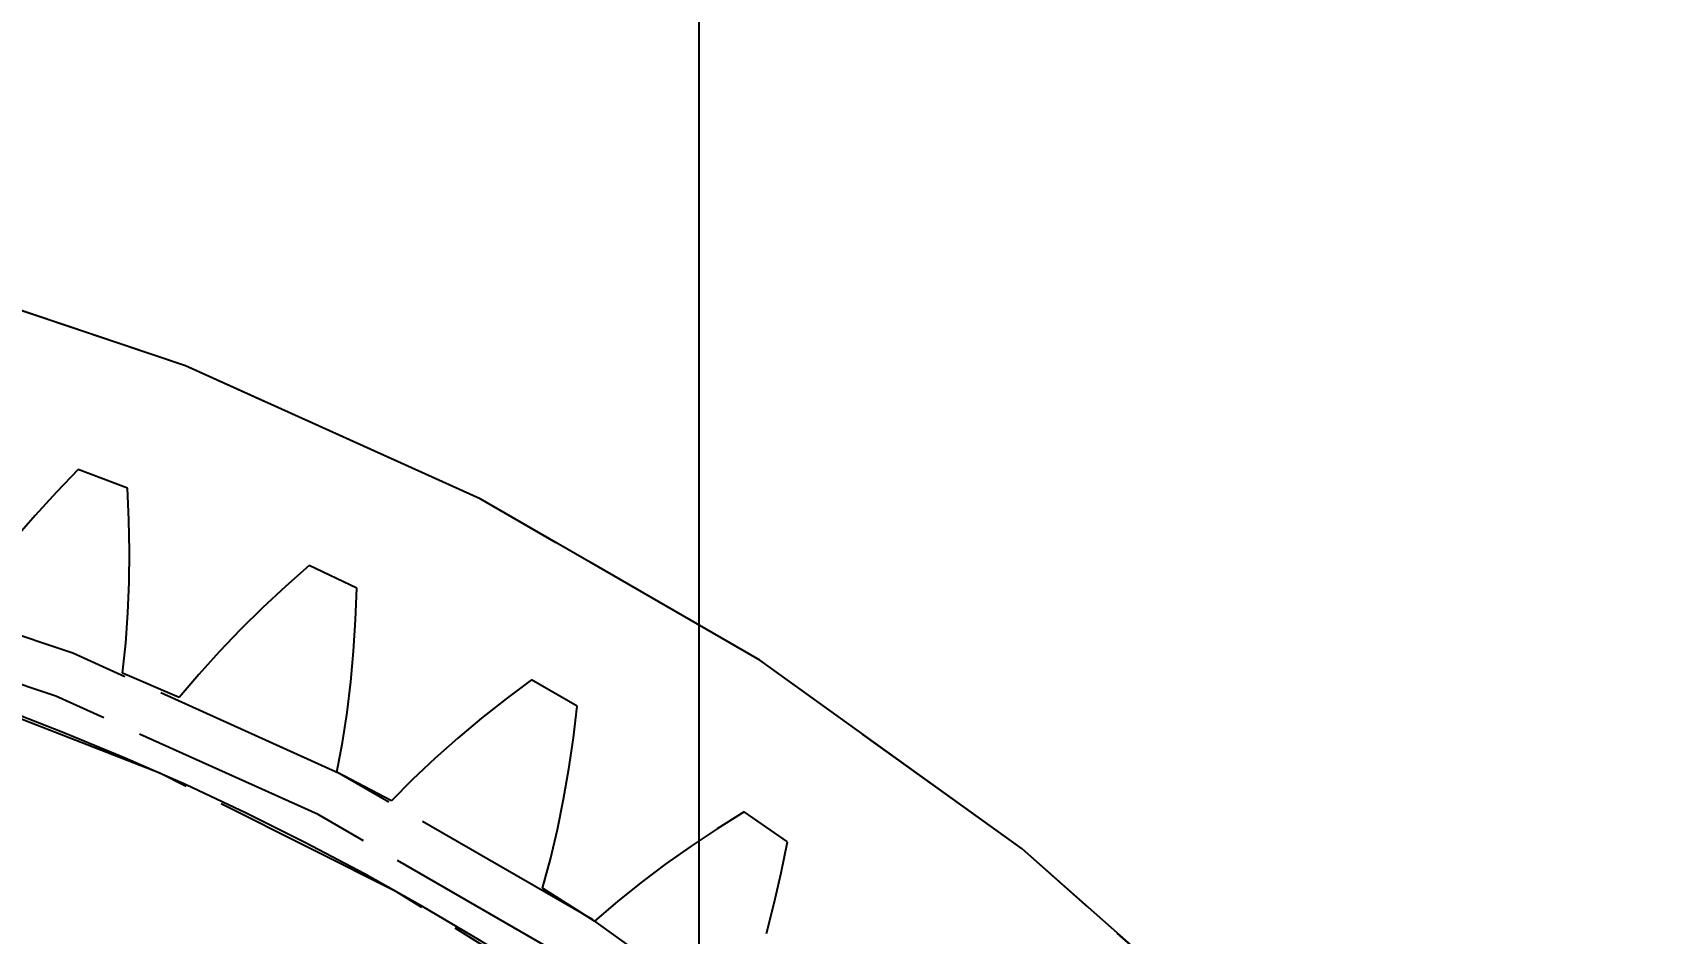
# Model space of a CAD drawing. Header units: millimetres. Extents: x -9 to 243, y -53 to 196.
# Drawn here: x 31.93 to 42.5, y 161.57 to 167.41 of the extents above; entities that cross this region are included whole.
import ezdxf

# ---------------------------------------------------------------- set-up
doc = ezdxf.new("R2010")
doc.units = ezdxf.units.MM
doc.linetypes.add('DASHED', pattern=[1.524, 1.27, -0.254])
for name, color, linetype in [('DIMS', 3, 'CONTINUOUS'), ('HIDDEN', 8, 'DASHED'), ('VISIBLE', 7, 'CONTINUOUS')]:
    doc.layers.add(name, color=color, linetype=linetype)
doc.styles.add('OpenSansCondensed-Light', font='OpenSansCondensed-Light.ttf')
doc.dimstyles.new('EZDXF', dxfattribs={"dimtxt": 0.25, "dimasz": 0.175, "dimexe": 0.375, "dimexo": 0.125, "dimgap": 0.1, "dimtad": 1, "dimlfac": 100, "dimzin": 12, "dimdsep": 46, "dimtxsty": 'OpenSansCondensed-Light', "dimblk": 'ARCHTICK', "dimcen": 2.5, "dimazin": 3, "dimtfac": 0.5, "dimtmove": 2, "dimatfit": 3})

# ---------------------------------------------------------------- blocks, each defined once
blk = doc.blocks.new('_ARCHTICK')
at = {"color": 0, "linetype": 'BYBLOCK', "const_width": 0.15}
blk.add_lwpolyline([(-0.5, -0.5), (0.5, 0.5)], dxfattribs=at)

msp = doc.modelspace()

# ---------------------------------------------------------------- linework, layer by layer
at = {"layer": 'HIDDEN'}
for points in [[(46.25, 145.7), (46.14565, 147.79092), (45.83362, 149.86107), (45.31703, 151.88986), (44.601, 153.85713), (43.69265, 155.74333), (42.60101, 157.52972), (41.33693, 159.19854), (39.91297, 160.7332), (38.34329, 162.11846), (36.64347, 163.34054), (34.83042, 164.38731), (32.92216, 165.24835), (30.93765, 165.91511), (28.89661, 166.38096), (26.81933, 166.64128), (24.72646, 166.69347), (22.63878, 166.53702), (20.57706, 166.17349), (18.56178, 165.60647), (16.61297, 164.84162), (14.75, 163.88653), (12.99138, 162.7507)], [(46.25, 145.7), (46.14565, 147.79092), (45.83362, 149.86107), (45.31703, 151.88986), (44.601, 153.85713), (43.69265, 155.74333), (42.60101, 157.52972), (41.33693, 159.19854), (39.91297, 160.7332), (38.34329, 162.11846), (36.64347, 163.34054), (34.83042, 164.38731), (32.92216, 165.24835), (30.93765, 165.91511), (28.89661, 166.38096), (26.81933, 166.64128), (24.72646, 166.69347), (22.63878, 166.53702), (20.57706, 166.17349), (18.56178, 165.60647), (16.61297, 164.84162), (14.75, 163.88653), (12.99138, 162.7507)], [(46.25, 145.7), (46.14565, 147.79092), (45.83362, 149.86107), (45.31703, 151.88986), (44.601, 153.85713), (43.69265, 155.74333), (42.60101, 157.52972), (41.33693, 159.19854), (39.91297, 160.7332), (38.34329, 162.11846), (36.64347, 163.34054), (34.83042, 164.38731), (32.92216, 165.24835), (30.93765, 165.91511), (28.89661, 166.38096), (26.81933, 166.64128), (24.72646, 166.69347), (22.63878, 166.53702), (20.57706, 166.17349), (18.56178, 165.60647), (16.61297, 164.84162), (14.75, 163.88653), (12.99138, 162.7507)], [(46.25, 145.7), (46.14565, 147.79092), (45.83362, 149.86107), (45.31703, 151.88986), (44.601, 153.85713), (43.69265, 155.74333), (42.60101, 157.52972), (41.33693, 159.19854), (39.91297, 160.7332), (38.34329, 162.11846), (36.64347, 163.34054), (34.83042, 164.38731), (32.92216, 165.24835), (30.93765, 165.91511), (28.89661, 166.38096), (26.81933, 166.64128), (24.72646, 166.69347), (22.63878, 166.53702), (20.57706, 166.17349), (18.56178, 165.60647), (16.61297, 164.84162), (14.75, 163.88653), (12.99138, 162.7507)], [(46.25, 145.7), (46.14565, 147.79092), (45.83362, 149.86107), (45.31703, 151.88986), (44.601, 153.85713), (43.69265, 155.74333), (42.60101, 157.52972), (41.33693, 159.19854), (39.91297, 160.7332), (38.34329, 162.11846), (36.64347, 163.34054), (34.83042, 164.38731), (32.92216, 165.24835), (30.93765, 165.91511), (28.89661, 166.38096), (26.81933, 166.64128), (24.72646, 166.69347), (22.63878, 166.53702), (20.57706, 166.17349), (18.56178, 165.60647), (16.61297, 164.84162), (14.75, 163.88653), (12.99138, 162.7507)], [(44.25, 145.7), (44.15558, 147.59179), (43.87328, 149.46478), (43.40588, 151.30035), (42.75805, 153.08026), (41.93621, 154.78683), (40.94854, 156.40308), (39.80484, 157.91296), (38.5165, 159.30147), (37.09631, 160.5548), (35.55838, 161.66049), (33.918, 162.60756), (32.19148, 163.3866), (30.39597, 163.98986), (28.54932, 164.41135), (26.66987, 164.64687), (24.77632, 164.69409), (22.88747, 164.55254), (21.0221, 164.22363), (19.19875, 163.71062), (17.43555, 163.01861), (15.75, 162.15448), (14.15887, 161.12682), (12.67797, 159.94584)], [(44.25, 145.7), (44.15558, 147.59179), (43.87328, 149.46478), (43.40588, 151.30035), (42.75805, 153.08026), (41.93621, 154.78683), (40.94854, 156.40308), (39.80484, 157.91296), (38.5165, 159.30147), (37.09631, 160.5548), (35.55838, 161.66049), (33.918, 162.60756), (32.19148, 163.3866), (30.39597, 163.98986), (28.54932, 164.41135), (26.66987, 164.64687), (24.77632, 164.69409), (22.88747, 164.55254), (21.0221, 164.22363), (19.19875, 163.71062), (17.43555, 163.01861), (15.75, 162.15448), (14.15887, 161.12682), (12.67797, 159.94584)], [(32.22663, 164.57703), (32.08428, 164.42956)], [(32.22663, 164.57703), (32.08428, 164.42956)], [(32.5457, 164.45602), (32.22663, 164.57703)], [(32.5457, 164.45602), (32.22663, 164.57703)], [(43.95, 145.7), (43.85708, 147.56192), (43.57923, 149.40533), (43.11921, 151.21192), (42.48161, 152.96373), (41.67274, 154.64335), (40.70067, 156.23409), (39.57503, 157.72013), (38.30703, 159.08671), (36.90926, 160.32025), (35.39562, 161.40848), (33.78114, 162.3406), (32.08188, 163.10734), (30.31472, 163.70107), (28.49722, 164.1159), (26.64745, 164.34771), (24.7838, 164.39419), (22.92477, 164.25487), (21.08886, 163.93115), (19.2943, 163.42624), (17.55893, 162.74516), (15.9, 161.89468), (14.33399, 160.88324), (12.87647, 159.72091)], [(43.95, 145.7), (43.85708, 147.56192), (43.57923, 149.40533), (43.11921, 151.21192), (42.48161, 152.96373), (41.67274, 154.64335), (40.70067, 156.23409), (39.57503, 157.72013), (38.30703, 159.08671), (36.90926, 160.32025), (35.39562, 161.40848), (33.78114, 162.3406), (32.08188, 163.10734), (30.31472, 163.70107), (28.49722, 164.1159), (26.64745, 164.34771), (24.7838, 164.39419), (22.92477, 164.25487), (21.08886, 163.93115), (19.2943, 163.42624), (17.55893, 162.74516), (15.9, 161.89468), (14.33399, 160.88324), (12.87647, 159.72091)], [(43.95, 145.7), (43.85708, 147.56192), (43.57923, 149.40533), (43.11921, 151.21192), (42.48161, 152.96373), (41.67274, 154.64335), (40.70067, 156.23409), (39.57503, 157.72013), (38.30703, 159.08671), (36.90926, 160.32025), (35.39562, 161.40848), (33.78114, 162.3406), (32.08188, 163.10734), (30.31472, 163.70107), (28.49722, 164.1159), (26.64745, 164.34771), (24.7838, 164.39419), (22.92477, 164.25487), (21.08886, 163.93115), (19.2943, 163.42624), (17.55893, 162.74516), (15.9, 161.89468), (14.33399, 160.88324), (12.87647, 159.72091)], [(43.95, 145.7), (43.85708, 147.56192), (43.57923, 149.40533), (43.11921, 151.21192), (42.48161, 152.96373), (41.67274, 154.64335), (40.70067, 156.23409), (39.57503, 157.72013), (38.30703, 159.08671), (36.90926, 160.32025), (35.39562, 161.40848), (33.78114, 162.3406), (32.08188, 163.10734), (30.31472, 163.70107), (28.49722, 164.1159), (26.64745, 164.34771), (24.7838, 164.39419), (22.92477, 164.25487), (21.08886, 163.93115), (19.2943, 163.42624), (17.55893, 162.74516), (15.9, 161.89468), (14.33399, 160.88324), (12.87647, 159.72091)], [(32.08428, 164.42956), (31.94711, 164.27986)], [(32.08428, 164.42956), (31.94711, 164.27986)], [(32.55447, 164.25124), (32.5457, 164.45602)], [(32.55447, 164.25124), (32.5457, 164.45602)], [(31.94711, 164.27986), (31.81535, 164.1279)], [(31.94711, 164.27986), (31.81535, 164.1279)], [(42.82368, 151.48065), (42.21227, 153.08453), (41.45485, 154.62485), (40.55792, 156.08833), (39.52922, 157.46239), (38.3776, 158.73519), (37.11296, 159.89578), (35.74621, 160.93416), (34.2891, 161.8414), (32.75417, 162.60968), (31.15465, 163.2324), (29.50429, 163.70419), (27.81731, 164.021), (26.10823, 164.18008), (24.39177, 164.18008), (22.68269, 164.021), (20.99571, 163.70419), (19.34535, 163.2324), (17.74583, 162.60968), (16.2109, 161.8414), (14.75379, 160.93416), (13.38704, 159.89578)], [(32.55787, 164.04823), (32.55447, 164.25124)], [(32.55787, 164.04823), (32.55447, 164.25124)], [(32.55573, 163.84711), (32.55787, 164.04823)], [(32.55573, 163.84711), (32.55787, 164.04823)], [(33.72298, 163.95443), (33.56922, 163.8189)], [(33.72298, 163.95443), (33.56922, 163.8189)], [(34.03128, 163.80814), (33.72298, 163.95443)], [(34.03128, 163.80814), (33.72298, 163.95443)], [(32.54777, 163.64807), (32.55573, 163.84711)], [(32.54777, 163.64807), (32.55573, 163.84711)], [(33.56922, 163.8189), (33.42045, 163.68072)], [(33.56922, 163.8189), (33.42045, 163.68072)], [(34.02353, 163.60332), (34.03128, 163.80814)], [(34.02353, 163.60332), (34.03128, 163.80814)], [(32.53368, 163.45129), (32.54777, 163.64807)], [(32.53368, 163.45129), (32.54777, 163.64807)], [(33.42045, 163.68072), (33.27689, 163.53986)], [(33.42045, 163.68072), (33.27689, 163.53986)], [(33.27689, 163.53986), (33.13885, 163.39624)], [(33.27689, 163.53986), (33.13885, 163.39624)], [(34.01059, 163.40069), (34.02353, 163.60332)], [(34.01059, 163.40069), (34.02353, 163.60332)], [(32.513, 163.25702), (32.53368, 163.45129)], [(32.513, 163.25702), (32.53368, 163.45129)], [(33.13885, 163.39624), (33.00669, 163.24976)], [(33.13885, 163.39624), (33.00669, 163.24976)], [(33.99227, 163.2004), (34.01059, 163.40069)], [(33.99227, 163.2004), (34.01059, 163.40069)], [(32.88091, 163.10026), (32.513, 163.25702)], [(32.88091, 163.10026), (32.513, 163.25702)], [(33.00669, 163.24976), (32.88091, 163.10026)], [(33.00669, 163.24976), (32.88091, 163.10026)], [(33.96833, 163.00264), (33.99227, 163.2004)], [(33.96833, 163.00264), (33.99227, 163.2004)], [(35.16437, 163.21345), (35.00021, 163.09072)], [(35.16437, 163.21345), (35.00021, 163.09072)], [(35.4599, 163.04282), (35.16437, 163.21345)], [(35.4599, 163.04282), (35.16437, 163.21345)], [(36.25803, 160.56854), (35.90895, 160.82074), (35.55409, 161.06475), (35.19365, 161.30044), (34.82783, 161.52767), (34.45681, 161.74633), (34.0808, 161.95629), (33.70001, 162.15744), (33.31464, 162.34967), (32.9249, 162.53288), (32.531, 162.70697), (32.13316, 162.87184), (31.73158, 163.02741)], [(33.93845, 162.80763), (33.96833, 163.00264)], [(33.93845, 162.80763), (33.96833, 163.00264)], [(35.00021, 163.09072), (34.8408, 162.96497)], [(35.00021, 163.09072), (34.8408, 162.96497)], [(35.4357, 162.83929), (35.4599, 163.04282)], [(35.4357, 162.83929), (35.4599, 163.04282)], [(34.8408, 162.96497), (34.68637, 162.83611)], [(34.8408, 162.96497), (34.68637, 162.83611)], [(33.9022, 162.61566), (33.93845, 162.80763)], [(33.9022, 162.61566), (33.93845, 162.80763)], [(34.68637, 162.83611), (34.53722, 162.70406)], [(34.68637, 162.83611), (34.53722, 162.70406)], [(35.4065, 162.63836), (35.4357, 162.83929)], [(35.4065, 162.63836), (35.4357, 162.83929)], [(34.53722, 162.70406), (34.3937, 162.56869)], [(34.53722, 162.70406), (34.3937, 162.56869)], [(34.2563, 162.42981), (33.9022, 162.61566)], [(34.2563, 162.42981), (33.9022, 162.61566)], [(34.3937, 162.56869), (34.2563, 162.42981)], [(34.3937, 162.56869), (34.2563, 162.42981)], [(35.37212, 162.44019), (35.4065, 162.63836)], [(35.37212, 162.44019), (35.4065, 162.63836)], [(35.33234, 162.245), (35.37212, 162.44019)], [(35.33234, 162.245), (35.37212, 162.44019)], [(36.54147, 162.35888), (36.36797, 162.24977)], [(36.54147, 162.35888), (36.36797, 162.24977)], [(36.82231, 162.16503), (36.54147, 162.35888)], [(36.82231, 162.16503), (36.54147, 162.35888)], [(36.36797, 162.24977), (36.19895, 162.13724)], [(36.36797, 162.24977), (36.19895, 162.13724)], [(35.28687, 162.05303), (35.33234, 162.245)], [(35.28687, 162.05303), (35.33234, 162.245)], [(36.78181, 161.96411), (36.82231, 162.16503)], [(36.78181, 161.96411), (36.82231, 162.16503)], [(35.23529, 161.86459), (35.28687, 162.05303)], [(35.23529, 161.86459), (35.28687, 162.05303)], [(36.19895, 162.13724), (36.03466, 162.02123)], [(36.19895, 162.13724), (36.03466, 162.02123)], [(36.03466, 162.02123), (35.87536, 161.90161)], [(36.03466, 162.02123), (35.87536, 161.90161)], [(36.73654, 161.76617), (36.78181, 161.96411)], [(36.73654, 161.76617), (36.78181, 161.96411)], [(35.57329, 161.65085), (35.23529, 161.86459)], [(35.57329, 161.65085), (35.23529, 161.86459)], [(35.87536, 161.90161), (35.72142, 161.77823)], [(35.87536, 161.90161), (35.72142, 161.77823)], [(35.72142, 161.77823), (35.57329, 161.65085)], [(35.72142, 161.77823), (35.57329, 161.65085)], [(36.68632, 161.57142), (36.73654, 161.76617)], [(36.68632, 161.57142), (36.73654, 161.76617)]]:
    msp.add_lwpolyline(points, dxfattribs=at)
at = {"layer": 'VISIBLE'}
msp.add_lwpolyline([(46.25, 145.7), (46.14565, 147.79092), (45.83362, 149.86107), (45.31703, 151.88986), (44.601, 153.85713), (43.69265, 155.74333), (42.60101, 157.52972), (41.33693, 159.19854), (39.91297, 160.7332), (38.34329, 162.11846), (36.64347, 163.34054), (34.83042, 164.38731), (32.92216, 165.24835), (30.93765, 165.91511), (28.89661, 166.38096), (26.81933, 166.64128), (24.72646, 166.69347), (22.63878, 166.53702), (20.57706, 166.17349), (18.56178, 165.60647), (16.61297, 164.84162), (14.75, 163.88653), (12.99138, 162.7507)], dxfattribs=at)

# ---------------------------------------------------------------- dimensions: what is measured, and where the dimension line sits
at = {"layer": 'DIMS'}
msp.add_linear_dim(base=(25.25, 171.7), p1=(25.25, 145.7), p2=(36.25, 145.7), dimstyle='EZDXF', override={"dimtxt": 1.6, "dimasz": 1, "dimexe": 0.6, "dimexo": 0.5, "dimdec": 2}, dxfattribs=at).render()

doc.saveas('drawing.dxf')
